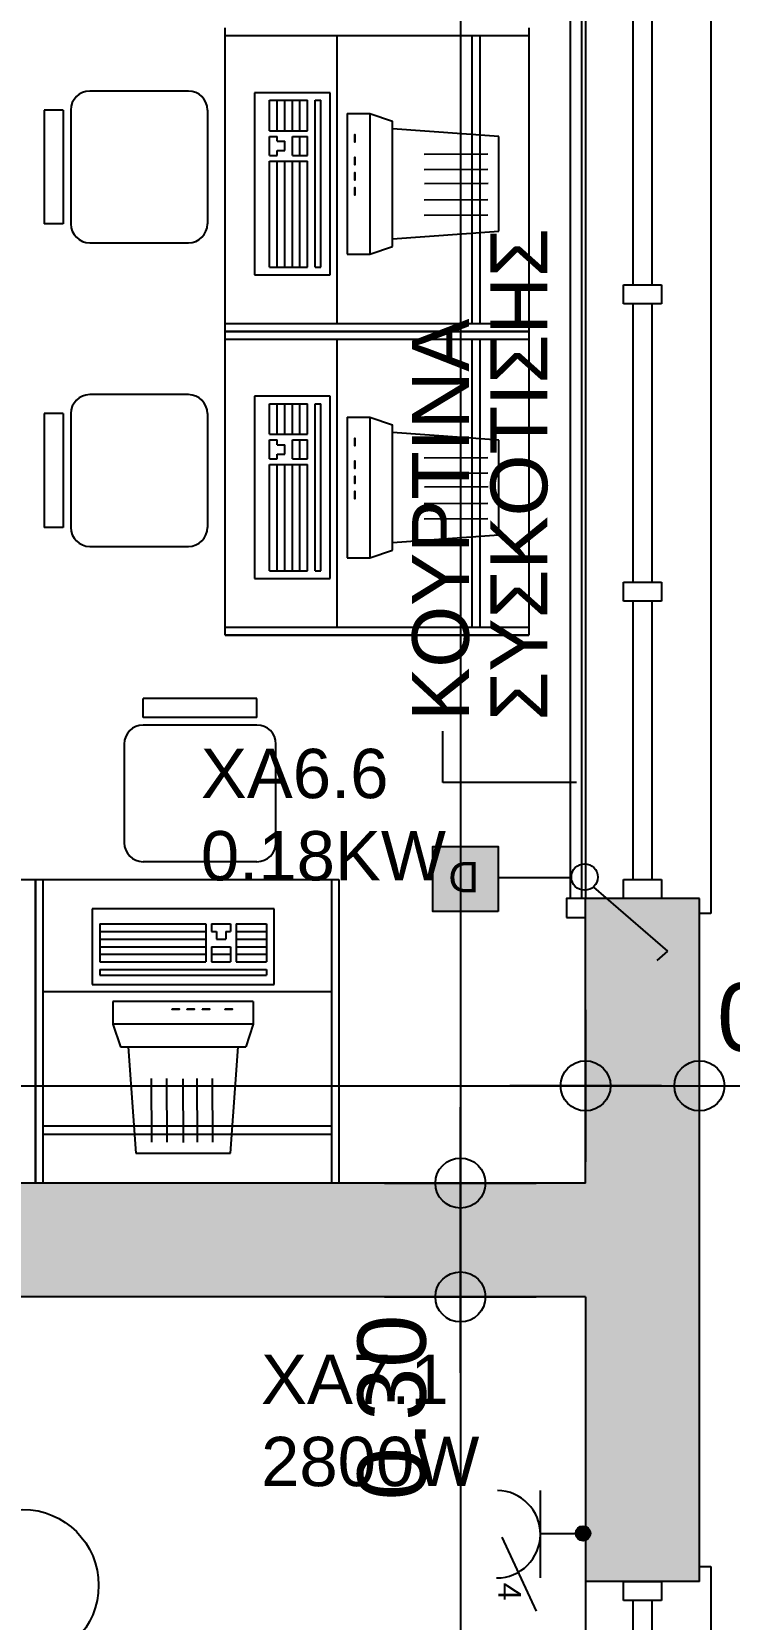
# Model space of a CAD drawing. Header units: metres. Extents: x -11 to 85, y -301 to 135.
# Drawn here: x 46.014 to 47.852, y -121.507 to -117.324 of the extents above; entities that cross this region are included whole.
import ezdxf

# ---------------------------------------------------------------- set-up
doc = ezdxf.new("R2010")
doc.units = ezdxf.units.M
doc.header["$LTSCALE"] = 0.036
doc.header["$PDMODE"] = 2
for name, color, linetype in [('arxitek aorofos', 252, 'Continuous'), ('DIMBLK', 252, 'Continuous'), ('Epipla', 252, 'Continuous'), ('HLEK-SYMBOL', 3, 'Continuous'), ('HLEK_FL001_SYMBOLS', 230, 'Continuous'), ('Parathira', 252, 'Continuous')]:
    doc.layers.add(name, color=color, linetype=linetype)
doc.styles.add('COMU-N', font='arial.ttf')
doc.styles.get("Standard").update_dxf_attribs({"font": 'arial.ttf'})
doc.dimstyles.new('CADWDOT', dxfattribs={"dimscale": 0.1, "dimtxt": 1.8, "dimasz": 0.08, "dimexe": 2, "dimexo": 0, "dimgap": 0.09, "dimtad": 0, "dimrnd": 0.001, "dimzin": 0, "dimdsep": 46, "dimtxsty": 'Standard', "dimblk1": 'ARTDIM', "dimblk2": 'ARTDIM', "dimsah": 1, "dimcen": 0.09, "dimdle": 0.05, "dimse1": 1, "dimse2": 1, "dimadec": 0, "dimazin": 0, "dimtfac": 1, "dimtmove": 0, "dimatfit": 3, "dimldrblk": 'ARTDIM', "dimfxl": 2, "dimtvp": 0.9999, "dimtolj": 1, "dimtzin": 0, "dimarcsym": 0})

# ---------------------------------------------------------------- blocks, each defined once
blk = doc.blocks.new('A$C52D13D70')
at = {"layer": 'Parathira'}
for p, q in [((-0.33, 0.04), (-0.33, -2.44)), ((-0.3, 0.04), (-0.33, 0.04)), ((-0.1, 0), (-0.2, 0)), ((-0.2, 0), (-0.2, -0.05)), ((-0.1, -0.05), (-0.1, 0)), ((0, 0), (0, -2.4)), ((-0.2, -0.05), (-0.1, -0.05)), ((-0.175, -0.05), (-0.175, -0.7833)), ((-0.125, -0.05), (-0.125, -0.7833)), ((-0.1, -0.7833), (-0.2, -0.7833)), ((-0.2, -0.7833), (-0.2, -0.8333)), ((-0.1, -0.8333), (-0.1, -0.7833)), ((-0.2, -0.8333), (-0.1, -0.8333)), ((-0.175, -0.8333), (-0.175, -1.5667)), ((-0.125, -0.8333), (-0.125, -1.5667)), ((-0.1, -1.5667), (-0.2, -1.5667)), ((-0.2, -1.5667), (-0.2, -1.6167)), ((-0.1, -1.6167), (-0.1, -1.5667)), ((-0.2, -1.6167), (-0.1, -1.6167)), ((-0.175, -1.6167), (-0.175, -2.35)), ((-0.125, -1.6167), (-0.125, -2.35)), ((-0.1, -2.35), (-0.2, -2.35)), ((-0.2, -2.35), (-0.2, -2.4)), ((-0.1, -2.4), (-0.1, -2.35)), ((-0.2, -2.4), (-0.1, -2.4)), ((-0.33, -2.44), (-0.3, -2.44))]:
    blk.add_line(p, q, dxfattribs=at)
blk = doc.blocks.new('ARTDIM')
at = {"layer": 'DIMBLK'}
for p, q in [((0, -24.9975), (0, 24.9975)), ((-24.9975, 0), (24.9975, 0))]:
    blk.add_line(p, q, dxfattribs=at)
blk.add_circle((0, 0), 8.25, dxfattribs=at)
blk = doc.blocks.new('*D1130')
at = {"layer": 'arxitek aorofos', "color": 0, "lineweight": -2}
blk.add_line((47.1437, -113.6155), (47.1437, -120.3495), dxfattribs=at)
at = {"layer": 'Defpoints', "color": 0, "transparency": 16777216}
for p in [(46.5355, -113.6075), (46.5355, -120.3575), (47.1437, -120.3575)]:
    blk.add_point(p, dxfattribs=at)
at = {"layer": 'arxitek aorofos', "color": 0, "lineweight": -2, "xscale": 0.008, "yscale": 0.008, "zscale": 0.008}
for p, rotation in [((47.1437, -113.6075), 90), ((47.1437, -120.3575), 270)]:
    blk.add_blockref('ARTDIM', p, dxfattribs=dict(at, rotation=rotation))
at = {"layer": 'arxitek aorofos', "color": 0, "insert": (46.9637, -116.9825), "char_height": 0.18, "attachment_point": 5, "rotation": 90}
blk.add_mtext('\\A1;6.75', dxfattribs=at)
blk = doc.blocks.new('*D1131')
at = {"layer": 'arxitek aorofos', "color": 0, "lineweight": -2}
for p, q in [((47.1437, -120.3655), (47.1437, -120.6495)), ((47.1437, -120.6575), (47.1437, -121.2321))]:
    blk.add_line(p, q, dxfattribs=at)
at = {"layer": 'Defpoints', "color": 0, "transparency": 16777216}
for p in [(47.4855, -120.3575), (47.1437, -120.6575), (47.4855, -120.6575)]:
    blk.add_point(p, dxfattribs=at)
at = {"layer": 'arxitek aorofos', "color": 0, "lineweight": -2, "xscale": 0.008, "yscale": 0.008, "zscale": 0.008}
for p, rotation in [((47.1437, -120.3575), 90), ((47.1437, -120.6575), 270)]:
    blk.add_blockref('ARTDIM', p, dxfattribs=dict(at, rotation=rotation))
at = {"layer": 'arxitek aorofos', "color": 0, "insert": (46.9637, -120.9488), "char_height": 0.18, "attachment_point": 5, "rotation": 90}
blk.add_mtext('\\A1;0.30', dxfattribs=at)
blk = doc.blocks.new('*D1132')
at = {"layer": 'arxitek aorofos', "color": 0, "lineweight": -2}
blk.add_line((47.1437, -120.6655), (47.1437, -127.3995), dxfattribs=at)
at = {"layer": 'Defpoints', "color": 0, "transparency": 16777216}
for p in [(47.4855, -120.6575), (47.1437, -127.4075), (47.4855, -127.4075)]:
    blk.add_point(p, dxfattribs=at)
at = {"layer": 'arxitek aorofos', "color": 0, "lineweight": -2, "xscale": 0.008, "yscale": 0.008, "zscale": 0.008}
for p, rotation in [((47.1437, -120.6575), 90), ((47.1437, -127.4075), 270)]:
    blk.add_blockref('ARTDIM', p, dxfattribs=dict(at, rotation=rotation))
at = {"layer": 'arxitek aorofos', "color": 0, "insert": (46.9637, -124.0325), "char_height": 0.18, "attachment_point": 5, "rotation": 90}
blk.add_mtext('\\A1;6.75', dxfattribs=at)
blk = doc.blocks.new('*D1135')
at = {"layer": 'arxitek aorofos', "color": 0, "lineweight": -2}
blk.add_line((40.4317, -120.1012), (47.4657, -120.1012), dxfattribs=at)
at = {"layer": 'Defpoints', "color": 0, "transparency": 16777216}
for p in [(40.4237, -119.7575), (47.4737, -119.7575), (47.4737, -120.1012)]:
    blk.add_point(p, dxfattribs=at)
at = {"layer": 'arxitek aorofos', "color": 0, "lineweight": -2, "xscale": 0.008, "yscale": 0.008, "zscale": 0.008, "rotation": 180}
blk.add_blockref('ARTDIM', (40.4237, -120.1012), dxfattribs=at)
at = {"layer": 'arxitek aorofos', "color": 0, "lineweight": -2, "xscale": 0.008, "yscale": 0.008, "zscale": 0.008}
blk.add_blockref('ARTDIM', (47.4737, -120.1012), dxfattribs=at)
at = {"layer": 'arxitek aorofos', "color": 0, "insert": (43.9487, -119.9212), "char_height": 0.18, "attachment_point": 5}
blk.add_mtext('\\A1;7.05', dxfattribs=at)
blk = doc.blocks.new('*D1136')
at = {"layer": 'arxitek aorofos', "color": 0, "lineweight": -2}
for p, q in [((47.4817, -120.1012), (47.7657, -120.1012)), ((47.7737, -120.1012), (48.3483, -120.1012))]:
    blk.add_line(p, q, dxfattribs=at)
at = {"layer": 'Defpoints', "color": 0, "transparency": 16777216}
for p in [(47.4737, -119.9825), (47.7737, -119.9825), (47.7737, -120.1012)]:
    blk.add_point(p, dxfattribs=at)
at = {"layer": 'arxitek aorofos', "color": 0, "lineweight": -2, "xscale": 0.008, "yscale": 0.008, "zscale": 0.008, "rotation": 180}
blk.add_blockref('ARTDIM', (47.4737, -120.1012), dxfattribs=at)
at = {"layer": 'arxitek aorofos', "color": 0, "lineweight": -2, "xscale": 0.008, "yscale": 0.008, "zscale": 0.008}
blk.add_blockref('ARTDIM', (47.7737, -120.1012), dxfattribs=at)
at = {"layer": 'arxitek aorofos', "color": 0, "insert": (48.065, -119.9212), "char_height": 0.18, "attachment_point": 5}
blk.add_mtext('\\A1;0.30', dxfattribs=at)
blk = doc.blocks.new('A$C074263FA')
at = {"layer": 'Epipla'}
for p, q in [((0.05, -0.01), (2.45, -0.01)), ((0.05, -0.04), (2.45, -0.04))]:
    blk.add_line(p, q, dxfattribs=at)
for points in [[(0, -0.05), (0, 0), (0.05, 0), (0.05, -0.05)], [(2.5, -0.05), (2.5, 0), (2.45, 0), (2.45, -0.05)]]:
    blk.add_lwpolyline(points, close=True, dxfattribs=at)
blk = doc.blocks.new('thranio erga 1')
at = {"layer": 'arxitek aorofos'}
for p, q in [((-7.0812, 47.2606), (-8.0812, 47.2606)), ((-8.0812, 47.2606), (-8.0812, 45.4606)), ((-7.1012, 47.2406), (-8.0612, 47.2406)), ((-8.0612, 47.2406), (-8.0612, 45.4806)), ((-7.1012, 45.4806), (-7.1012, 47.2406)), ((-7.0812, 45.4606), (-7.0812, 47.2606)), ((-8.0612, 45.4806), (-7.1012, 45.4806)), ((-8.0812, 45.4606), (-7.0812, 45.4606))]:
    blk.add_line(p, q, dxfattribs=at)
for centre in [(-8.3206, 46.7988), (-6.8412, 46.7988), (-8.3206, 45.8608), (-6.8412, 45.8608)]:
    blk.add_circle(centre, 0.2, dxfattribs=at)
blk = doc.blocks.new('gJ6_a14')
at = {"linetype": 'Continuous'}
for p, q in [((-0.1176, 0.1119), (0.113, 0.1119)), ((0, 0.1119), (0, 0))]:
    blk.add_line(p, q, dxfattribs=at)
blk.add_arc((-0.0023, 0.2279), 0.1153, 180, 358.9566, dxfattribs=at)
blk = doc.blocks.new('*X1779')
at = {"color": 0}
for p, q in [((15.598, 2.587), (15.737, 2.727)), ((15.598, 2.622), (15.702, 2.727)), ((15.605, 2.559), (15.765, 2.719)), ((15.617, 2.536), (15.789, 2.707)), ((15.633, 2.516), (15.808, 2.691)), ((15.636, 2.678), (15.645, 2.687)), ((15.649, 2.691), (15.658, 2.7)), ((15.662, 2.705), (15.671, 2.714)), ((15.667, 2.674), (15.676, 2.683)), ((15.676, 2.718), (15.678, 2.721)), ((15.68, 2.687), (15.689, 2.696)), ((15.693, 2.7), (15.702, 2.709)), ((15.707, 2.714), (15.715, 2.722)), ((15.711, 2.683), (15.72, 2.691)), ((15.72, 2.727), (15.721, 2.728)), ((15.724, 2.696), (15.733, 2.705)), ((15.738, 2.709), (15.746, 2.718)), ((15.742, 2.678), (15.751, 2.687)), ((15.751, 2.722), (15.752, 2.724)), ((15.755, 2.691), (15.764, 2.7)), ((15.768, 2.705), (15.777, 2.714)), ((15.773, 2.674), (15.782, 2.683)), ((15.786, 2.687), (15.795, 2.696)), ((15.601, 2.607), (15.609, 2.616)), ((15.604, 2.646), (15.605, 2.647)), ((15.605, 2.577), (15.614, 2.585)), ((15.609, 2.652), (15.618, 2.66)), ((15.611, 2.547), (15.618, 2.554)), ((15.614, 2.621), (15.623, 2.63)), ((15.618, 2.59), (15.627, 2.599)), ((15.623, 2.665), (15.631, 2.674)), ((15.623, 2.559), (15.631, 2.568)), ((15.627, 2.634), (15.636, 2.643)), ((15.627, 2.528), (15.636, 2.537)), ((15.631, 2.603), (15.64, 2.612)), ((15.636, 2.572), (15.645, 2.581)), ((15.64, 2.647), (15.649, 2.656)), ((15.64, 2.541), (15.649, 2.55)), ((15.645, 2.616), (15.654, 2.625)), ((15.645, 2.51), (15.654, 2.519)), ((15.649, 2.585), (15.658, 2.594)), ((15.653, 2.501), (15.824, 2.672)), ((15.654, 2.66), (15.662, 2.669)), ((15.654, 2.554), (15.662, 2.563)), ((15.658, 2.63), (15.667, 2.638)), ((15.658, 2.523), (15.667, 2.532)), ((15.662, 2.599), (15.671, 2.607)), ((15.664, 2.494), (15.671, 2.501)), ((15.667, 2.568), (15.676, 2.577)), ((15.671, 2.643), (15.68, 2.652)), ((15.671, 2.537), (15.68, 2.546)), ((15.676, 2.489), (15.836, 2.648)), ((15.676, 2.612), (15.685, 2.621)), ((15.676, 2.506), (15.685, 2.515)), ((15.68, 2.581), (15.689, 2.59)), ((15.685, 2.656), (15.693, 2.665)), ((15.685, 2.55), (15.693, 2.559)), ((15.689, 2.625), (15.698, 2.634)), ((15.689, 2.519), (15.698, 2.528)), ((15.693, 2.594), (15.702, 2.603)), ((15.693, 2.488), (15.702, 2.497)), ((15.698, 2.669), (15.707, 2.678)), ((15.698, 2.563), (15.707, 2.572)), ((15.702, 2.638), (15.711, 2.647)), ((15.702, 2.532), (15.711, 2.541)), ((15.705, 2.482), (15.843, 2.62)), ((15.707, 2.607), (15.715, 2.616)), ((15.707, 2.501), (15.715, 2.51)), ((15.711, 2.577), (15.72, 2.585)), ((15.715, 2.652), (15.724, 2.66)), ((15.715, 2.546), (15.724, 2.554)), ((15.72, 2.621), (15.729, 2.63)), ((15.72, 2.515), (15.729, 2.523)), ((15.724, 2.59), (15.733, 2.599)), ((15.724, 2.484), (15.733, 2.493)), ((15.729, 2.665), (15.738, 2.674)), ((15.729, 2.559), (15.738, 2.568)), ((15.733, 2.634), (15.742, 2.643)), ((15.733, 2.528), (15.742, 2.537)), ((15.738, 2.603), (15.746, 2.612)), ((15.738, 2.497), (15.746, 2.506)), ((15.741, 2.482), (15.842, 2.584)), ((15.742, 2.572), (15.751, 2.581)), ((15.746, 2.647), (15.755, 2.656)), ((15.746, 2.541), (15.755, 2.55)), ((15.751, 2.616), (15.76, 2.625)), ((15.751, 2.51), (15.76, 2.519)), ((15.755, 2.585), (15.764, 2.594)), ((15.76, 2.66), (15.768, 2.669)), ((15.76, 2.554), (15.768, 2.563)), ((15.764, 2.63), (15.773, 2.638)), ((15.764, 2.523), (15.773, 2.532)), ((15.768, 2.599), (15.777, 2.607)), ((15.768, 2.493), (15.777, 2.501)), ((15.773, 2.568), (15.782, 2.577)), ((15.777, 2.643), (15.786, 2.652)), ((15.777, 2.537), (15.786, 2.546)), ((15.782, 2.612), (15.791, 2.621)), ((15.782, 2.506), (15.791, 2.515)), ((15.786, 2.581), (15.795, 2.59)), ((15.791, 2.656), (15.799, 2.665)), ((15.791, 2.55), (15.799, 2.559)), ((15.795, 2.625), (15.804, 2.634)), ((15.795, 2.519), (15.804, 2.528)), ((15.799, 2.594), (15.808, 2.603)), ((15.804, 2.669), (15.813, 2.678)), ((15.804, 2.563), (15.813, 2.572)), ((15.808, 2.638), (15.817, 2.647)), ((15.808, 2.532), (15.817, 2.541)), ((15.813, 2.607), (15.822, 2.616)), ((15.817, 2.577), (15.826, 2.585)), ((15.822, 2.652), (15.83, 2.66)), ((15.822, 2.546), (15.83, 2.554)), ((15.826, 2.621), (15.835, 2.63)), ((15.83, 2.59), (15.839, 2.599)), ((15.835, 2.559), (15.835, 2.56)), ((15.839, 2.634), (15.84, 2.635)), ((15.844, 2.603), (15.844, 2.603))]:
    blk.add_line(p, q, dxfattribs=at)
blk = doc.blocks.new('GJ6_A78')
at = {"layer": 'HLEK-SYMBOL', "color": 0, "linetype": 'Continuous'}
blk.add_circle((0, 0), 0.0989, dxfattribs=at)
at = {"layer": 'HLEK-SYMBOL', "color": 0, "xscale": 0.8, "yscale": 0.8, "zscale": 0.8}
blk.add_blockref('*X1779', (-12.576, -2.084), dxfattribs=at)
blk = doc.blocks.new('priza')
at = {"layer": 'HLEK_FL001_SYMBOLS', "xscale": 0.1951472641207488, "yscale": 0.1951472641207488, "zscale": 0.1951472641207488}
blk.add_blockref('GJ6_A78', (87.4, -100.4953), dxfattribs=at)
at = {"layer": 'HLEK_FL001_SYMBOLS', "rotation": 180}
blk.add_blockref('gJ6_a14', (87.4, -100.4952), dxfattribs=at)
blk = doc.blocks.new('tetrapli priza')
at = {"layer": 'HLEK_FL001_SYMBOLS', "ltscale": 5}
blk.add_line((479.6442, -48.2674), (479.8393, -48.1769), dxfattribs=at)
at = {"layer": 'HLEK_FL001_SYMBOLS'}
blk.add_blockref('priza', (392.2343, 52.442), dxfattribs=at)
at = {"layer": 'HLEK_FL001_SYMBOLS', "ltscale": 5}
blk.add_text('4', height=0.06, dxfattribs=at).set_placement((479.7645, -48.2766))
blk = doc.blocks.new('gJ6_a1')
at = {"linetype": 'Continuous'}
for p, q in [((-0.2193, 0.2297), (-0.191, 0.2541)), ((-0.024, 0.0608), (-0.2193, 0.2297))]:
    blk.add_line(p, q, dxfattribs=at)
blk.add_circle((-0.0005, 0.0343), 0.0349, dxfattribs=at)
blk = doc.blocks.new('dimmer')
at = {"layer": 'HLEK_FL001_SYMBOLS'}
blk.add_hatch(color=11, dxfattribs=at).paths.add_polyline_path([(2263.7579, 1291.6993), (2263.5429, 1291.6993), (2263.5429, 1291.4844), (2263.7579, 1291.4844)])
blk.add_lwpolyline([(2263.5429, 1291.6993), (2263.7579, 1291.6993), (2263.7579, 1291.4844), (2263.5429, 1291.4844)], close=True, dxfattribs=at)
blk.add_text('D', height=0.1, dxfattribs=at).set_placement((2263.6057, 1291.5361))
blk = doc.blocks.new('dimmer1')
at = {"layer": 'HLEK_FL001_SYMBOLS'}
blk.add_line((2318.1609, 1255.9928), (2317.9681, 1255.9928), dxfattribs=at)
at = {"layer": 'HLEK_FL001_SYMBOLS', "xscale": 0.8000000000000114, "yscale": 0.8000000000000114, "zscale": 0.8000000000000114}
blk.add_blockref('dimmer', (507.3271, 222.7235), dxfattribs=at)

msp = doc.modelspace()

# ---------------------------------------------------------------- hatches: boundary and pattern name
at = {"layer": 'arxitek aorofos'}
msp.add_hatch(color=256, dxfattribs=at).paths.add_polyline_path([(47.4737, -120.6575), (47.4737, -121.4075), (47.7737, -121.4075), (47.7737, -119.6075), (47.4737, -119.6075), (47.4737, -120.3575), (43.5737, -120.3575), (43.5737, -120.6575)])

# ---------------------------------------------------------------- linework, layer by layer
for p, q in [((46.5237, -118.1136), (46.5237, -117.3136)), ((46.5237, -117.3336), (47.3237, -117.3336)), ((46.8185, -118.0936), (46.8185, -117.3336)), ((47.1739, -117.3336), (47.1739, -118.0936)), ((47.1954, -117.3336), (47.1954, -118.0936)), ((47.3237, -117.3136), (47.3237, -118.1136)), ((46.4268, -117.4799), (46.1668, -117.4799)), ((46.8008, -117.4843, -0.295), (46.6008, -117.4843, -0.295)), ((46.6008, -117.4843, -0.295), (46.6008, -117.9643, -0.295)), ((46.6408, -117.5043, -0.2948), (46.7408, -117.5043, -0.2948)), ((46.6408, -117.5843, -0.2948), (46.6408, -117.5043, -0.2948)), ((46.6608, -117.5843, -0.2948), (46.6608, -117.5043, -0.2948)), ((46.6808, -117.5843, -0.2948), (46.6808, -117.5043, -0.2948)), ((46.7008, -117.5843, -0.2948), (46.7008, -117.5043, -0.2948)), ((46.7208, -117.5843, -0.2948), (46.7208, -117.5043, -0.2948)), ((46.7408, -117.5843, -0.2948), (46.7408, -117.5043, -0.2948)), ((46.7608, -117.9443, -0.2948), (46.7608, -117.5043, -0.2948)), ((46.7608, -117.5043, -0.2948), (46.7758, -117.5043, -0.2948)), ((46.7758, -117.9443, -0.2948), (46.7758, -117.5043, -0.2948)), ((46.8008, -117.9643, -0.295), (46.8008, -117.4843, -0.295)), ((46.0468, -117.5299), (46.0468, -117.8299)), ((46.0968, -117.5299), (46.0468, -117.5299)), ((46.0968, -117.5299), (46.0968, -117.8299)), ((46.1168, -117.5299), (46.1168, -117.8299)), ((46.4768, -117.5299), (46.4768, -117.8299)), ((46.8449, -117.5395, -0.295), (46.9049, -117.5395, -0.295)), ((46.8449, -117.5395, -0.295), (46.8449, -117.9095, -0.295)), ((46.9049, -117.5395, -0.295), (46.9649, -117.5595, -0.295)), ((46.9049, -117.5395, -0.295), (46.9049, -117.9095, -0.295)), ((46.6408, -117.5843, -0.2948), (46.7408, -117.5843, -0.2948)), ((46.9649, -117.8895, -0.295), (46.9649, -117.5595, -0.295)), ((47.2449, -117.5995, -0.295), (46.9649, -117.5795, -0.295)), ((46.6408, -117.5993, -0.2948), (46.6608, -117.5993, -0.2948)), ((46.6408, -117.6493, -0.2948), (46.6408, -117.5993, -0.2948)), ((46.6608, -117.6118, -0.2948), (46.6608, -117.5993, -0.2948)), ((46.6608, -117.6118, -0.2948), (46.6808, -117.6118, -0.2948)), ((46.6808, -117.6368, -0.2948), (46.6808, -117.6118, -0.2948)), ((46.7008, -117.5993, -0.2948), (46.7408, -117.5993, -0.2948)), ((46.7008, -117.6493, -0.2948), (46.7008, -117.5993, -0.2948)), ((46.7208, -117.6493, -0.2948), (46.7208, -117.5993, -0.2948)), ((46.7408, -117.6493, -0.2948), (46.7408, -117.5993, -0.2948)), ((47.2449, -117.8495, -0.295), (47.2449, -117.5995, -0.295)), ((46.6408, -117.6493, -0.2948), (46.6608, -117.6493, -0.2948)), ((46.6408, -117.9443, -0.2948), (46.6408, -117.6643, -0.2948)), ((46.6408, -117.6643, -0.2948), (46.7408, -117.6643, -0.2948)), ((46.6608, -117.6368, -0.2948), (46.6808, -117.6368, -0.2948)), ((46.6608, -117.6493, -0.2948), (46.6608, -117.6368, -0.2948)), ((46.6608, -117.9443, -0.2948), (46.6608, -117.6643, -0.2948)), ((46.6808, -117.9443, -0.2948), (46.6808, -117.6643, -0.2948)), ((46.7008, -117.6493, -0.2948), (46.7408, -117.6493, -0.2948)), ((46.7008, -117.9443, -0.2948), (46.7008, -117.6643, -0.2948)), ((46.7208, -117.9443, -0.2948), (46.7208, -117.6643, -0.2948)), ((46.7408, -117.9443, -0.2948), (46.7408, -117.6643, -0.2948)), ((46.0968, -117.8299), (46.0468, -117.8299)), ((46.1668, -117.8799), (46.4268, -117.8799)), ((46.9649, -117.8695, -0.295), (47.2449, -117.8495, -0.295)), ((46.8449, -117.9095, -0.295), (46.9049, -117.9095, -0.295)), ((46.9049, -117.9095, -0.295), (46.9649, -117.8895, -0.295)), ((46.6008, -117.9643, -0.295), (46.8008, -117.9643, -0.295)), ((46.6408, -117.9443, -0.2948), (46.7408, -117.9443, -0.2948)), ((46.7608, -117.9443, -0.2948), (46.7758, -117.9443, -0.2948)), ((47.3237, -118.0936), (46.5237, -118.0936)), ((46.5237, -118.9136), (46.5237, -118.1136)), ((46.5237, -118.1136), (47.3237, -118.1136)), ((46.5237, -118.1136), (47.3237, -118.1136)), ((46.5237, -118.1136), (47.3237, -118.1136)), ((46.5237, -118.1136), (47.3237, -118.1136)), ((47.3237, -118.1136), (46.5237, -118.1136)), ((47.3237, -118.1136), (47.3237, -118.9136)), ((46.5237, -118.1336), (47.3237, -118.1336)), ((46.8185, -118.8936), (46.8185, -118.1336)), ((47.1739, -118.1336), (47.1739, -118.8936)), ((47.1954, -118.1336), (47.1954, -118.8936)), ((46.4268, -118.2799), (46.1668, -118.2799)), ((46.8008, -118.2843, -0.295), (46.6008, -118.2843, -0.295)), ((46.6008, -118.2843, -0.295), (46.6008, -118.7643, -0.295)), ((46.8008, -118.7643, -0.295), (46.8008, -118.2843, -0.295)), ((46.0468, -118.3299), (46.0468, -118.6299)), ((46.0968, -118.3299), (46.0468, -118.3299)), ((46.0968, -118.3299), (46.0968, -118.6299)), ((46.1168, -118.3299), (46.1168, -118.6299)), ((46.4768, -118.3299), (46.4768, -118.6299)), ((46.6408, -118.3043, -0.2948), (46.7408, -118.3043, -0.2948)), ((46.6408, -118.3843, -0.2948), (46.6408, -118.3043, -0.2948)), ((46.6608, -118.3843, -0.2948), (46.6608, -118.3043, -0.2948)), ((46.6808, -118.3843, -0.2948), (46.6808, -118.3043, -0.2948)), ((46.7008, -118.3843, -0.2948), (46.7008, -118.3043, -0.2948)), ((46.7208, -118.3843, -0.2948), (46.7208, -118.3043, -0.2948)), ((46.7408, -118.3843, -0.2948), (46.7408, -118.3043, -0.2948)), ((46.7608, -118.7443, -0.2948), (46.7608, -118.3043, -0.2948)), ((46.7608, -118.3043, -0.2948), (46.7758, -118.3043, -0.2948)), ((46.7758, -118.7443, -0.2948), (46.7758, -118.3043, -0.2948)), ((46.8449, -118.3395, -0.295), (46.9049, -118.3395, -0.295)), ((46.8449, -118.3395, -0.295), (46.8449, -118.7095, -0.295)), ((46.9049, -118.3395, -0.295), (46.9649, -118.3595, -0.295)), ((46.9049, -118.3395, -0.295), (46.9049, -118.7095, -0.295)), ((46.9649, -118.6895, -0.295), (46.9649, -118.3595, -0.295)), ((47.2449, -118.3995, -0.295), (46.9649, -118.3795, -0.295)), ((46.6408, -118.3843, -0.2948), (46.7408, -118.3843, -0.2948)), ((46.6408, -118.3993, -0.2948), (46.6608, -118.3993, -0.2948)), ((46.6408, -118.4493, -0.2948), (46.6408, -118.3993, -0.2948)), ((46.6608, -118.4118, -0.2948), (46.6608, -118.3993, -0.2948)), ((46.6608, -118.4118, -0.2948), (46.6808, -118.4118, -0.2948)), ((46.6808, -118.4368, -0.2948), (46.6808, -118.4118, -0.2948)), ((46.7008, -118.3993, -0.2948), (46.7408, -118.3993, -0.2948)), ((46.7008, -118.4493, -0.2948), (46.7008, -118.3993, -0.2948)), ((46.7208, -118.4493, -0.2948), (46.7208, -118.3993, -0.2948)), ((46.7408, -118.4493, -0.2948), (46.7408, -118.3993, -0.2948)), ((47.2449, -118.6495, -0.295), (47.2449, -118.3995, -0.295)), ((46.6408, -118.4493, -0.2948), (46.6608, -118.4493, -0.2948)), ((46.6408, -118.7443, -0.2948), (46.6408, -118.4643, -0.2948)), ((46.6408, -118.4643, -0.2948), (46.7408, -118.4643, -0.2948)), ((46.6608, -118.4368, -0.2948), (46.6808, -118.4368, -0.2948)), ((46.6608, -118.4493, -0.2948), (46.6608, -118.4368, -0.2948)), ((46.6608, -118.7443, -0.2948), (46.6608, -118.4643, -0.2948)), ((46.6808, -118.7443, -0.2948), (46.6808, -118.4643, -0.2948)), ((46.7008, -118.4493, -0.2948), (46.7408, -118.4493, -0.2948)), ((46.7008, -118.7443, -0.2948), (46.7008, -118.4643, -0.2948)), ((46.7208, -118.7443, -0.2948), (46.7208, -118.4643, -0.2948)), ((46.7408, -118.7443, -0.2948), (46.7408, -118.4643, -0.2948)), ((46.0968, -118.6299), (46.0468, -118.6299)), ((46.9649, -118.6695, -0.295), (47.2449, -118.6495, -0.295)), ((46.1668, -118.6799), (46.4268, -118.6799)), ((46.8449, -118.7095, -0.295), (46.9049, -118.7095, -0.295)), ((46.9049, -118.7095, -0.295), (46.9649, -118.6895, -0.295)), ((46.6408, -118.7443, -0.2948), (46.7408, -118.7443, -0.2948)), ((46.7608, -118.7443, -0.2948), (46.7758, -118.7443, -0.2948)), ((46.6008, -118.7643, -0.295), (46.8008, -118.7643, -0.295)), ((47.3237, -118.8936), (46.5237, -118.8936)), ((46.5237, -118.9136), (47.3237, -118.9136)), ((46.5237, -118.9136), (47.3237, -118.9136)), ((46.5237, -118.9136), (47.3237, -118.9136)), ((47.3237, -118.9136), (46.5237, -118.9136)), ((46.6074, -119.0806), (46.3074, -119.0806)), ((46.3074, -119.1306), (46.3074, -119.0806)), ((46.6074, -119.1306), (46.6074, -119.0806)), ((46.6074, -119.1306), (46.3074, -119.1306)), ((46.6074, -119.1506), (46.3074, -119.1506)), ((47.0974, -119.3023), (47.0974, -119.1664)), ((46.2574, -119.2006), (46.2574, -119.4606)), ((46.6574, -119.4606), (46.6574, -119.2006)), ((47.4502, -119.3023), (47.0974, -119.3023)), ((46.6074, -119.5106), (46.3074, -119.5106)), ((45.2237, -119.5575), (46.0237, -119.5575)), ((46.0237, -119.5575), (46.0237, -120.3575)), ((46.0237, -119.5575), (46.0237, -120.3575)), ((46.0237, -119.5575), (46.0237, -120.3575)), ((46.0237, -120.3575), (46.0237, -119.5575)), ((46.0237, -119.5575), (46.8237, -119.5575)), ((46.0437, -120.3575), (46.0437, -119.5575)), ((46.8037, -119.5575), (46.8037, -120.3575)), ((46.8237, -119.5575), (46.8237, -120.3575)), ((46.173, -119.6346, -0.295), (46.173, -119.8346, -0.295)), ((46.653, -119.6346, -0.295), (46.173, -119.6346, -0.295)), ((46.653, -119.8346, -0.295), (46.653, -119.6346, -0.295)), ((47.4737, -120.3575), (47.4737, -119.6075)), ((47.7737, -119.6075), (47.4737, -119.6075)), ((47.7737, -121.4075), (47.7737, -119.6075)), ((46.193, -119.6746, -0.2948), (46.193, -119.7746, -0.2948)), ((46.193, -119.6746, -0.2948), (46.473, -119.6746, -0.2948)), ((46.473, -119.6746, -0.2948), (46.473, -119.7746, -0.2948)), ((46.488, -119.6746, -0.2948), (46.488, -119.6946, -0.2948)), ((46.488, -119.6746, -0.2948), (46.538, -119.6746, -0.2948)), ((46.538, -119.6746, -0.2948), (46.538, -119.6946, -0.2948)), ((46.553, -119.6746, -0.2948), (46.553, -119.7746, -0.2948)), ((46.553, -119.6746, -0.2948), (46.633, -119.6746, -0.2948)), ((46.633, -119.6746, -0.2948), (46.633, -119.7746, -0.2948)), ((46.193, -119.6946, -0.2948), (46.473, -119.6946, -0.2948)), ((46.193, -119.7146, -0.2948), (46.473, -119.7146, -0.2948)), ((46.488, -119.6946, -0.2948), (46.5005, -119.6946, -0.2948)), ((46.5005, -119.6946, -0.2948), (46.5005, -119.7146, -0.2948)), ((46.5005, -119.7146, -0.2948), (46.5255, -119.7146, -0.2948)), ((46.5255, -119.6946, -0.2948), (46.538, -119.6946, -0.2948)), ((46.5255, -119.6946, -0.2948), (46.5255, -119.7146, -0.2948)), ((46.553, -119.6946, -0.2948), (46.633, -119.6946, -0.2948)), ((46.553, -119.7146, -0.2948), (46.633, -119.7146, -0.2948)), ((46.193, -119.7346, -0.2948), (46.473, -119.7346, -0.2948)), ((46.193, -119.7546, -0.2948), (46.473, -119.7546, -0.2948)), ((46.488, -119.7346, -0.2948), (46.488, -119.7746, -0.2948)), ((46.488, -119.7346, -0.2948), (46.538, -119.7346, -0.2948)), ((46.488, -119.7546, -0.2948), (46.538, -119.7546, -0.2948)), ((46.538, -119.7346, -0.2948), (46.538, -119.7746, -0.2948)), ((46.553, -119.7346, -0.2948), (46.633, -119.7346, -0.2948)), ((46.553, -119.7546, -0.2948), (46.633, -119.7546, -0.2948)), ((46.193, -119.7746, -0.2948), (46.473, -119.7746, -0.2948)), ((46.193, -119.7946, -0.2948), (46.633, -119.7946, -0.2948)), ((46.193, -119.7946, -0.2948), (46.193, -119.8096, -0.2948)), ((46.488, -119.7746, -0.2948), (46.538, -119.7746, -0.2948)), ((46.553, -119.7746, -0.2948), (46.633, -119.7746, -0.2948)), ((46.633, -119.7946, -0.2948), (46.633, -119.8096, -0.2948)), ((46.173, -119.8346, -0.295), (46.653, -119.8346, -0.295)), ((46.193, -119.8096, -0.2948), (46.633, -119.8096, -0.2948)), ((46.0437, -119.8523), (46.8037, -119.8523)), ((46.2278, -119.8787, -0.295), (46.2278, -119.9387, -0.295)), ((46.5978, -119.8787, -0.295), (46.2278, -119.8787, -0.295)), ((46.5978, -119.8787, -0.295), (46.5978, -119.9387, -0.295)), ((46.5978, -119.9387, -0.295), (46.2278, -119.9387, -0.295)), ((46.2278, -119.9387, -0.295), (46.2478, -119.9987, -0.295)), ((46.5978, -119.9387, -0.295), (46.5778, -119.9987, -0.295)), ((46.2478, -119.9987, -0.295), (46.5778, -119.9987, -0.295)), ((46.2678, -119.9987, -0.295), (46.2878, -120.2787, -0.295)), ((46.5378, -120.2787, -0.295), (46.5578, -119.9987, -0.295)), ((46.8037, -120.2077), (46.0437, -120.2077)), ((46.8037, -120.2292), (46.0437, -120.2292)), ((46.2878, -120.2787, -0.295), (46.5378, -120.2787, -0.295)), ((47.4737, -120.3575), (43.5737, -120.3575)), ((46.0237, -120.3575), (45.2237, -120.3575)), ((46.8237, -120.3575), (46.0237, -120.3575)), ((47.4737, -120.6575), (43.5737, -120.6575)), ((47.4737, -120.6575), (47.4737, -121.4075)), ((47.7737, -121.4075), (47.4737, -121.4075))]:
    msp.add_line(p, q, dxfattribs=at)
at = {"layer": 'arxitek aorofos', "extrusion": (0.175791, 2.64575e-15, 0.984428)}
for p, q in [((47.2158, -117.6464, 0.0004), (47.0484, -117.6472, 0.0303)), ((47.2158, -117.6865, 0.0004), (47.0484, -117.6873, 0.0303)), ((47.2166, -117.7232, 0.0001), (47.0492, -117.724, 0.03)), ((47.2158, -117.7667, 0.0004), (47.0484, -117.7675, 0.0303)), ((47.2158, -117.8068, 0.0004), (47.0484, -117.8076, 0.0303)), ((47.2158, -118.4464, 0.0004), (47.0484, -118.4472, 0.0303)), ((47.2158, -118.4865, 0.0004), (47.0484, -118.4873, 0.0303)), ((47.2166, -118.5232, 0.0001), (47.0492, -118.524, 0.03)), ((47.2158, -118.5667, 0.0004), (47.0484, -118.5675, 0.0303)), ((47.2158, -118.6068, 0.0004), (47.0484, -118.6076, 0.0303))]:
    msp.add_line(p, q, dxfattribs=at)
at = {"layer": 'arxitek aorofos', "extrusion": (2.65652e-15, -0.175791, 0.984428)}
for p, q in [((46.3306, -120.2496, 0.0004), (46.3298, -120.0822, 0.0303)), ((46.3707, -120.2496, 0.0004), (46.3699, -120.0822, 0.0303)), ((46.4142, -120.2504, 0.0001), (46.4133, -120.083, 0.03)), ((46.4509, -120.2496, 0.0004), (46.4501, -120.0822, 0.0303)), ((46.491, -120.2496, 0.0004), (46.4902, -120.0822, 0.0303))]:
    msp.add_line(p, q, dxfattribs=at)
at = {"layer": 'arxitek aorofos'}
for centre, start, end in [((46.1668, -117.5299), 90, 180), ((46.4268, -117.5299), 0, 90), ((46.1668, -117.8299), 180, 270), ((46.4268, -117.8299), 270, 0), ((46.1668, -118.3299), 90, 180), ((46.4268, -118.3299), 0, 90), ((46.1668, -118.6299), 180, 270), ((46.4268, -118.6299), 270, 0), ((46.3074, -119.2006), 90, 180), ((46.6074, -119.2006), 0, 90), ((46.3074, -119.4606), 180, 270), ((46.6074, -119.4606), 270, 0)]:
    msp.add_arc(centre, 0.05, start, end, dxfattribs=at)
for points in [[(46.8652, -117.6144, -0.265), (46.8652, -117.5944, -0.265), (46.8652, -117.5944, -0.28), (46.8652, -117.6144, -0.28)], [(46.8652, -117.6744, -0.265), (46.8652, -117.6544, -0.265), (46.8652, -117.6544, -0.28), (46.8652, -117.6744, -0.28)], [(46.8652, -117.7144, -0.265), (46.8652, -117.6944, -0.265), (46.8652, -117.6944, -0.28), (46.8652, -117.7144, -0.28)], [(46.8652, -117.7544, -0.265), (46.8652, -117.7344, -0.265), (46.8652, -117.7344, -0.28), (46.8652, -117.7544, -0.28)], [(46.8652, -118.4144, -0.265), (46.8652, -118.3944, -0.265), (46.8652, -118.3944, -0.28), (46.8652, -118.4144, -0.28)], [(46.8652, -118.4744, -0.265), (46.8652, -118.4544, -0.265), (46.8652, -118.4544, -0.28), (46.8652, -118.4744, -0.28)], [(46.8652, -118.5144, -0.265), (46.8652, -118.4944, -0.265), (46.8652, -118.4944, -0.28), (46.8652, -118.5144, -0.28)], [(46.8652, -118.5544, -0.265), (46.8652, -118.5344, -0.265), (46.8652, -118.5344, -0.28), (46.8652, -118.5544, -0.28)], [(46.3829, -119.899, -0.265), (46.4029, -119.899, -0.265), (46.4029, -119.899, -0.28), (46.3829, -119.899, -0.28)], [(46.4229, -119.899, -0.265), (46.4429, -119.899, -0.265), (46.4429, -119.899, -0.28), (46.4229, -119.899, -0.28)], [(46.4629, -119.899, -0.265), (46.4829, -119.899, -0.265), (46.4829, -119.899, -0.28), (46.4629, -119.899, -0.28)], [(46.5229, -119.899, -0.265), (46.5429, -119.899, -0.265), (46.5429, -119.899, -0.28), (46.5229, -119.899, -0.28)]]:
    msp.add_3dface(points, dxfattribs=at)

# ---------------------------------------------------------------- block references
at = {"layer": 'arxitek aorofos', "xscale": -1, "rotation": 270}
msp.add_blockref('A$C074263FA', (47.4737, -119.6575), dxfattribs=at)
at = {"layer": 'arxitek aorofos', "xscale": -1}
for p in [(47.4737, -117.2075), (47.4737, -121.4075)]:
    msp.add_blockref('A$C52D13D70', p, dxfattribs=at)
at = {"layer": 'arxitek aorofos', "rotation": 270}
msp.add_blockref('thranio erga 1', (-0.8087, -129.738), dxfattribs=at)
at = {"layer": 'HLEK_FL001_SYMBOLS'}
for name, p, rotation in [('dimmer1', (2365.4045, 1136.4408), 180), ('gJ6_a1', (47.4707, -119.5167), 180), ('tetrapli priza', (95.5204, 358.3538), 270)]:
    msp.add_blockref(name, p, dxfattribs=dict(at, rotation=rotation))

# ---------------------------------------------------------------- texts
at = {"layer": 'arxitek aorofos', "style": 'COMU-N'}
for s, p in [('ΣΥΣΚΟΤΙΣΗΣ', (47.373, -119.1391)), ('ΚΟΥΡΤΙΝΑ', (47.1664, -119.1391))]:
    msp.add_text(s, height=0.15, rotation=90, dxfattribs=at).set_placement(p)
at = {"layer": 'HLEK_FL001_SYMBOLS', "insert": (46.4596, -119.2132), "char_height": 0.13, "width": 0.589669, "attachment_point": 1, "style": 'COMU-N'}
msp.add_mtext('XA6.6\\P0.18KW', dxfattribs=at)
at = {"layer": 'HLEK_FL001_SYMBOLS', "insert": (46.6182, -120.8094), "char_height": 0.13, "attachment_point": 1, "style": 'COMU-N'}
msp.add_mtext_dynamic_manual_height_columns('XA7.1\\P2800W', width=0.349648, gutter_width=0.65, heights=[0], dxfattribs=at)

# ---------------------------------------------------------------- dimensions: what is measured, and where the dimension line sits
at = {"layer": 'arxitek aorofos'}
for base, p1, p2, picture, middle in [((47.1437, -120.3575), (46.5355, -113.6075), (46.5355, -120.3575), '*D1130', (46.9637, -116.9825)), ((47.1437, -120.6575), (47.4855, -120.3575), (47.4855, -120.6575), '*D1131', (46.9637, -120.9488)), ((47.1437, -127.4075), (47.4855, -120.6575), (47.4855, -127.4075), '*D1132', (46.9637, -124.0325))]:
    dim = msp.add_linear_dim(base=base, p1=p1, p2=p2, angle=90, dimstyle='CADWDOT', dxfattribs=at)
    dim.commit()
    dim.dimension.update_dxf_attribs({"geometry": picture, "text_midpoint": middle})
for base, p1, p2, picture, middle in [((47.4737, -120.1012), (40.4237, -119.7575), (47.4737, -119.7575), '*D1135', (43.9487, -119.9212)), ((47.7737, -120.1012), (47.4737, -119.9825), (47.7737, -119.9825), '*D1136', (48.065, -119.9212))]:
    dim = msp.add_linear_dim(base=base, p1=p1, p2=p2, dimstyle='CADWDOT', dxfattribs=at)
    dim.commit()
    dim.dimension.update_dxf_attribs({"geometry": picture, "text_midpoint": middle})

doc.saveas('drawing.dxf')
